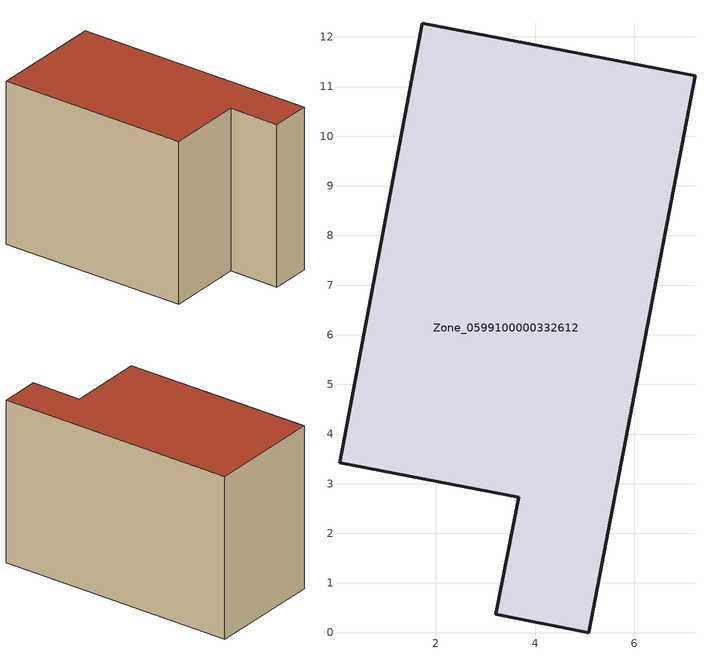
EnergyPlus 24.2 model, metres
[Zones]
Zone_0599100000332612
 floor ground (C_G): 1.73,12.27 7.22,11.21 5.08,0 3.2,0.37 3.67,2.73 0.06,3.42 z0
 wall outside (C_F): 1.73,12.27 0.06,3.42 3.67,2.73 3.2,0.37 5.08,0 7.22,11.21 1.73,12.27 z0:7.76
 roof outside (C_R): 7.22,11.21 1.73,12.27 0.06,3.42 3.67,2.73 3.2,0.37 5.08,0 z7.76
[BUILDING]
Pand.0599100000332612: North Axis=0; Terrain=City; Loads Convergence Tolerance Value=0.04; Temperature Convergence Tolerance Value=0.4; Solar Distribution=FullExterior; Maximum Number of Warmup Days=25; Minimum Number of Warmup Days=1
[Site:Location]
Rotterdam.The.Hague.AP_ZH_NLD Design_Conditions: Latitude=51.96; Longitude=4.45; Time Zone=1; Elevation=-4.5
[SITE:GROUNDTEMPERATURE:BUILDINGSURFACE]
18, 18, 18, 18, 18, 18, 18, 18, 18, 18, 18, 18
[MATERIAL] Thermal Absorptance=0.9; Solar Absorptance=0.7; Visible Absorptance=0.7
Name | Roughness | Thickness | Conductivity | Density | Specific Heat
G.TC.1975-1991 | MediumSmooth | 0.15 | 0.288461 | 540 | 1210
F.TC.1975-1991 | Rough | 0.3 | 0.230769 | 1920 | 840
R.TC.1975-1991 | MediumRough | 0.2 | 0.153846 | 1500 | 1000
[CONSTRUCTION]
C_G: G.TC.1975-1991
C_F: F.TC.1975-1991
C_R: R.TC.1975-1991
[ZONE]
Zone_0599100000332612: Type=1; Multiplier=1; Ceiling Height=Autocalculate; Volume=Autocalculate; Floor Area=autocalculate; Part of Total Floor Area=Yes
[ZONEINFILTRATION:DESIGNFLOWRATE]
Infil_Zone_0599100000332612: Zone or ZoneList or Space or SpaceList=Zone_0599100000332612; Schedule=AlwaysOn; Design Flow Rate Calculation Method=Flow/Area; Flow Rate per Floor Area=0.003; Constant Term Coefficient=1; Temperature Term Coefficient=0; Velocity Term Coefficient=0; Velocity Squared Term Coefficient=0
[HVACTEMPLATE:ZONE:IDEALLOADSAIRSYSTEM]
Zone_0599100000332612: Maximum Heating Supply Air Temperature=50; Minimum Cooling Supply Air Temperature=13; Maximum Heating Supply Air Humidity Ratio=0.0156; Minimum Cooling Supply Air Humidity Ratio=0.0077; Heating Limit=NoLimit; Cooling Limit=NoLimit; Dehumidification Control Type=ConstantSensibleHeatRatio; Cooling Sensible Heat Ratio=0.7; Dehumidification Setpoint=60; Humidification Control Type=None; Humidification Setpoint=30; Outdoor Air Method=None; Outdoor Air Flow Rate per Person=0.00944; Outdoor Air Flow Rate per Zone Floor Area=0; Outdoor Air Flow Rate per Zone=0; Demand Controlled Ventilation Type=None; Outdoor Air Economizer Type=NoEconomizer; Heat Recovery Type=None; Sensible Heat Recovery Effectiveness=0.7; Latent Heat Recovery Effectiveness=0.65
[ZONECONTROL:THERMOSTAT]
ThermostatControl_Zone_0599100000332612: Zone or ZoneList=Zone_0599100000332612; Control Type Schedule=DualSetpointControlType; Control 1=Thermostat_Zone_0599100000332612; Temperature Difference Between Cutout And Setpoint=0
[THERMOSTATSETPOINT:DUALSETPOINT]
Thermostat_Zone_0599100000332612: Heating Setpoint Temperature Schedule=HeatingSetpoint_Zone_0599100000332612; Cooling Setpoint Temperature Schedule=CoolingSetpoint_Zone_0599100000332612
[SCHEDULE:COMPACT]
HeatingSetpoint_Zone_0599100000332612: Through: 12/31, For: AllDays, Until: 24:00, 21
CoolingSetpoint_Zone_0599100000332612: Through: 12/31, For: AllDays, Until: 24:00, 24
DualSetpointControlType: Through: 12/31, For: AllDays, Until: 24:00, 4
AlwaysOn: Through: 12/31, For: AllDays, Until: 24:00, 1
